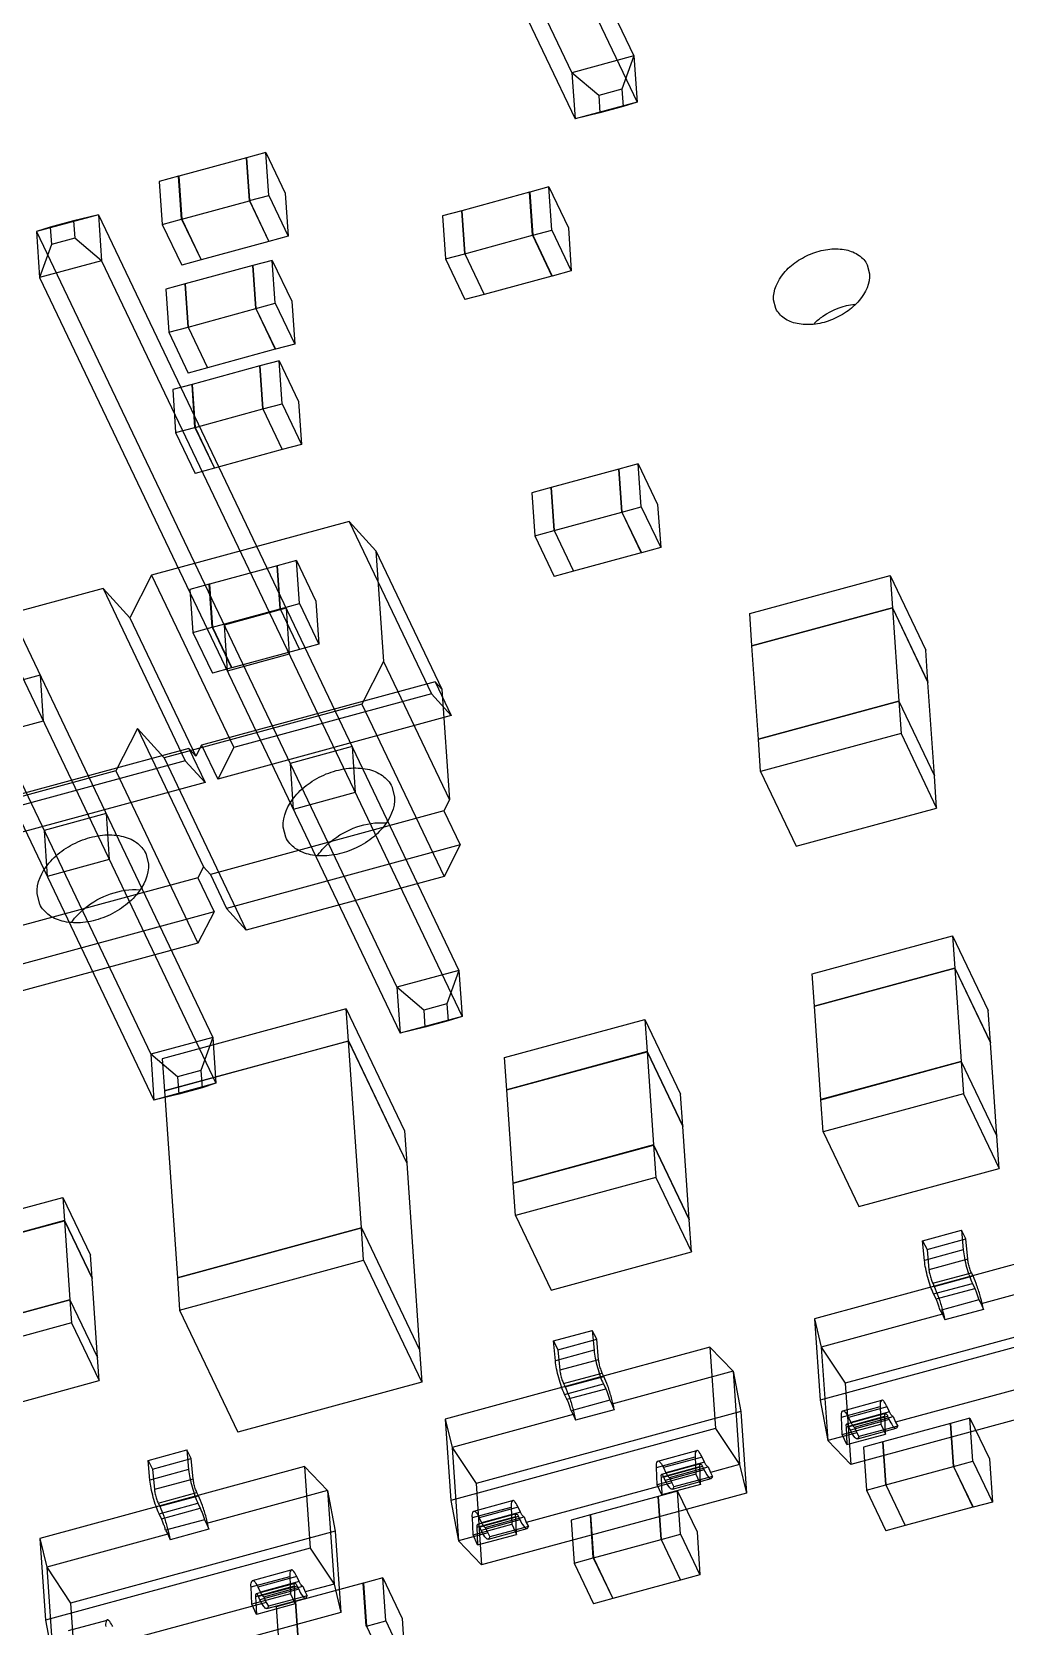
# Model space of a CAD drawing. Header units: millimetres. Extents: x 0 to 594, y 0 to 420.
# Drawn here: x 475.55 to 485.07, y 297.59 to 313.18 of the extents above; entities that cross this region are included whole.
import ezdxf

# ---------------------------------------------------------------- set-up
doc = ezdxf.new("R2010")
doc.units = ezdxf.units.MM
doc.header["$LTSCALE"] = 32.67
doc.layers.get('0').update_dxf_attribs({"linetype": 'CONTINUOUS'})

msp = doc.modelspace()

# ---------------------------------------------------------------- linework, layer by layer
at = {"color": 7, "linetype": 'CONTINUOUS'}
for p, q in [((477.914, 320.335), (481.439, 312.944)), ((477.308, 320.17), (480.833, 312.779)), ((477.945, 319.885), (481.47, 312.494)), ((477.339, 319.72), (480.864, 312.329)), ((481.439, 312.944), (480.833, 312.779)), ((481.439, 312.944), (481.322, 312.619)), ((481.439, 312.944), (481.47, 312.494)), ((480.833, 312.779), (480.864, 312.329)), ((481.095, 312.557), (480.833, 312.779)), ((481.47, 312.494), (480.864, 312.329)), ((481.322, 312.619), (481.095, 312.557)), ((481.095, 312.557), (481.107, 312.389)), ((481.322, 312.619), (481.334, 312.45)), ((481.47, 312.494), (481.334, 312.45)), ((481.107, 312.389), (480.864, 312.329)), ((481.334, 312.45), (481.107, 312.389)), ((477.65, 311.949), (476.988, 311.769)), ((477.679, 311.528), (477.65, 311.949)), ((477.65, 311.949), (477.651, 311.947)), ((477.839, 312.001), (477.651, 311.949)), ((477.651, 311.949), (477.68, 311.529)), ((477.839, 312.001), (478.029, 311.603)), ((477.868, 311.58), (477.839, 312.001)), ((476.987, 311.769), (476.798, 311.718)), ((476.798, 311.718), (476.827, 311.297)), ((477.016, 311.348), (476.987, 311.769)), ((476.987, 311.769), (476.988, 311.766)), ((476.988, 311.769), (477.017, 311.348)), ((477.68, 311.529), (477.868, 311.58)), ((477.868, 311.58), (478.058, 311.182)), ((478.029, 311.603), (478.058, 311.182)), ((480.419, 311.611), (479.757, 311.431)), ((480.448, 311.19), (480.419, 311.611)), ((480.419, 311.611), (480.42, 311.609)), ((480.608, 311.663), (480.42, 311.611)), ((480.42, 311.611), (480.449, 311.191)), ((480.637, 311.242), (480.608, 311.663)), ((480.608, 311.663), (480.798, 311.264)), ((476.203, 311.39), (475.597, 311.226)), ((476.203, 311.39), (475.96, 311.331)), ((476.203, 311.39), (476.234, 310.941)), ((476.203, 311.39), (479.727, 304)), ((477.017, 311.348), (477.679, 311.528)), ((477.679, 311.528), (477.869, 311.13)), ((477.68, 311.529), (477.87, 311.13)), ((479.756, 311.431), (479.567, 311.38)), ((479.785, 311.01), (479.756, 311.431)), ((479.756, 311.431), (479.757, 311.428)), ((479.757, 311.431), (479.786, 311.01)), ((475.732, 311.269), (475.597, 311.226)), ((475.96, 311.331), (475.732, 311.269)), ((475.732, 311.269), (475.744, 311.101)), ((475.96, 311.331), (475.972, 311.162)), ((476.827, 311.297), (477.016, 311.348)), ((476.827, 311.297), (477.017, 310.899)), ((477.016, 311.348), (477.206, 310.95)), ((477.017, 311.348), (477.206, 310.95)), ((479.567, 311.38), (479.596, 310.959)), ((480.449, 311.191), (480.637, 311.242)), ((480.637, 311.242), (480.827, 310.844)), ((480.798, 311.264), (480.827, 310.844)), ((475.597, 311.226), (479.121, 303.835)), ((475.597, 311.226), (475.628, 310.776)), ((475.744, 311.101), (475.628, 310.776)), ((475.972, 311.162), (475.744, 311.101)), ((476.234, 310.941), (475.972, 311.162)), ((477.869, 311.13), (477.206, 310.95)), ((477.868, 311.133), (477.869, 311.13)), ((478.058, 311.182), (477.87, 311.13)), ((479.786, 311.01), (480.448, 311.19)), ((480.448, 311.19), (480.638, 310.792)), ((480.449, 311.191), (480.639, 310.792)), ((476.234, 310.941), (475.628, 310.776)), ((476.234, 310.941), (479.758, 303.55)), ((477.206, 310.95), (477.017, 310.899)), ((477.205, 310.953), (477.206, 310.95)), ((477.903, 310.945), (477.714, 310.894)), ((477.903, 310.945), (478.093, 310.547)), ((477.932, 310.525), (477.903, 310.945)), ((479.596, 310.959), (479.785, 311.01)), ((479.596, 310.959), (479.786, 310.561)), ((479.785, 311.01), (479.975, 310.612)), ((479.786, 311.01), (479.976, 310.612)), ((475.628, 310.776), (479.152, 303.385)), ((477.713, 310.894), (477.051, 310.714)), ((477.742, 310.473), (477.713, 310.894)), ((477.713, 310.894), (477.715, 310.891)), ((477.714, 310.894), (477.743, 310.473)), ((480.638, 310.792), (479.976, 310.612)), ((480.638, 310.795), (480.638, 310.792)), ((480.827, 310.844), (480.639, 310.792)), ((483.72, 310.901), (483.743, 310.814)), ((473.797, 310.736), (477.321, 303.345)), ((477.05, 310.714), (476.862, 310.662)), ((476.862, 310.662), (476.891, 310.242)), ((477.079, 310.293), (477.05, 310.714)), ((477.05, 310.714), (477.051, 310.711)), ((477.051, 310.714), (477.08, 310.293)), ((479.975, 310.612), (479.786, 310.561)), ((479.974, 310.615), (479.975, 310.612)), ((473.19, 310.571), (476.715, 303.181)), ((477.08, 310.293), (477.742, 310.473)), ((477.742, 310.473), (477.932, 310.075)), ((477.743, 310.473), (477.932, 310.525)), ((477.743, 310.473), (477.933, 310.075)), ((477.932, 310.525), (478.122, 310.126)), ((478.093, 310.547), (478.122, 310.126)), ((482.828, 310.473), (482.805, 310.559)), ((476.891, 310.242), (477.079, 310.293)), ((477.079, 310.293), (477.269, 309.895)), ((477.08, 310.293), (477.27, 309.895)), ((473.828, 310.287), (477.352, 302.896)), ((476.891, 310.242), (477.081, 309.843)), ((473.221, 310.122), (476.746, 302.731)), ((477.932, 310.075), (477.27, 309.895)), ((477.932, 310.078), (477.932, 310.075)), ((478.122, 310.126), (477.933, 310.075)), ((477.269, 309.895), (477.081, 309.843)), ((477.781, 309.912), (477.119, 309.732)), ((477.269, 309.897), (477.269, 309.895)), ((477.81, 309.492), (477.781, 309.912)), ((477.781, 309.912), (477.782, 309.91)), ((477.971, 309.964), (477.782, 309.913)), ((477.782, 309.913), (477.811, 309.492)), ((477.971, 309.964), (478.16, 309.566)), ((478, 309.543), (477.971, 309.964)), ((477.118, 309.732), (476.929, 309.681)), ((476.929, 309.681), (476.958, 309.26)), ((477.147, 309.311), (477.118, 309.732)), ((477.118, 309.732), (477.119, 309.73)), ((477.119, 309.732), (477.148, 309.312)), ((477.811, 309.492), (478, 309.543)), ((478, 309.543), (478.189, 309.145)), ((478.16, 309.566), (478.189, 309.145)), ((477.148, 309.312), (477.81, 309.492)), ((477.81, 309.492), (478, 309.094)), ((477.811, 309.492), (478.001, 309.094)), ((476.958, 309.26), (477.147, 309.311)), ((476.958, 309.26), (477.148, 308.862)), ((477.147, 309.311), (477.337, 308.913)), ((477.148, 309.312), (477.338, 308.914)), ((478, 309.094), (477.338, 308.914)), ((478, 309.096), (478, 309.094)), ((478.189, 309.145), (478.001, 309.094)), ((477.337, 308.913), (477.148, 308.862)), ((477.337, 308.916), (477.337, 308.913)), ((481.292, 308.904), (480.63, 308.724)), ((481.321, 308.483), (481.292, 308.904)), ((481.292, 308.904), (481.293, 308.901)), ((481.482, 308.955), (481.293, 308.904)), ((481.293, 308.904), (481.322, 308.483)), ((481.482, 308.955), (481.671, 308.557)), ((481.511, 308.534), (481.482, 308.955)), ((480.629, 308.723), (480.44, 308.672)), ((480.44, 308.672), (480.47, 308.251)), ((480.629, 308.723), (480.63, 308.721)), ((480.658, 308.302), (480.629, 308.723)), ((480.63, 308.724), (480.659, 308.303)), ((480.659, 308.303), (481.321, 308.483)), ((481.321, 308.483), (481.511, 308.085)), ((481.322, 308.483), (481.511, 308.534)), ((481.322, 308.483), (481.512, 308.085)), ((481.511, 308.534), (481.701, 308.136)), ((481.671, 308.557), (481.701, 308.136)), ((478.655, 308.39), (476.722, 307.865)), ((478.916, 308.103), (478.655, 308.39)), ((478.655, 308.39), (479.459, 306.705)), ((480.47, 308.251), (480.658, 308.302)), ((480.658, 308.302), (480.848, 307.904)), ((480.659, 308.303), (480.849, 307.905)), ((480.47, 308.251), (480.659, 307.853)), ((481.701, 308.136), (481.512, 308.085)), ((477.95, 307.959), (477.288, 307.779)), ((477.979, 307.538), (477.95, 307.959)), ((477.95, 307.959), (477.951, 307.956)), ((478.139, 308.01), (477.951, 307.959)), ((477.951, 307.959), (477.98, 307.538)), ((478.139, 308.01), (478.329, 307.612)), ((478.168, 307.589), (478.139, 308.01)), ((478.916, 308.103), (479.562, 306.75)), ((478.916, 308.103), (478.991, 307.021)), ((481.511, 308.085), (480.849, 307.905)), ((481.511, 308.087), (481.511, 308.085)), ((476.722, 307.865), (476.51, 307.449)), ((476.722, 307.865), (477.526, 306.18)), ((480.848, 307.904), (480.659, 307.853)), ((480.848, 307.907), (480.848, 307.904)), ((482.571, 307.49), (483.944, 307.863)), ((483.944, 307.863), (484.292, 307.133)), ((483.944, 307.863), (483.966, 307.548)), ((476.249, 307.736), (474.316, 307.211)), ((476.51, 307.449), (476.249, 307.736)), ((476.249, 307.736), (477.052, 306.051)), ((477.287, 307.778), (477.098, 307.727)), ((477.098, 307.727), (477.127, 307.306)), ((477.287, 307.778), (477.288, 307.776)), ((477.316, 307.358), (477.287, 307.778)), ((477.288, 307.779), (477.317, 307.358)), ((477.317, 307.358), (477.979, 307.538)), ((478.038, 307.542), (477.432, 307.378)), ((477.979, 307.538), (478.169, 307.14)), ((477.98, 307.538), (478.168, 307.589)), ((477.98, 307.538), (478.17, 307.14)), ((478.038, 307.542), (478.069, 307.093)), ((478.168, 307.589), (478.358, 307.191)), ((478.329, 307.612), (478.358, 307.191)), ((482.593, 307.174), (482.571, 307.49)), ((483.966, 307.548), (482.593, 307.174)), ((482.593, 307.174), (483.966, 307.547)), ((483.966, 307.548), (484.314, 306.818)), ((483.966, 307.547), (484.314, 306.817)), ((483.966, 307.547), (484.029, 306.634)), ((476.51, 307.449), (477.155, 306.096)), ((477.127, 307.306), (477.316, 307.358)), ((477.316, 307.358), (477.505, 306.96)), ((477.317, 307.358), (477.506, 306.96)), ((477.432, 307.378), (477.463, 306.928)), ((477.127, 307.306), (477.317, 306.908)), ((478.358, 307.191), (478.17, 307.14)), ((482.593, 307.174), (482.593, 307.174)), ((478.069, 307.093), (477.463, 306.928)), ((478.169, 307.14), (477.506, 306.96)), ((478.168, 307.142), (478.169, 307.14)), ((478.991, 307.021), (478.778, 306.606)), ((478.991, 307.021), (479.636, 305.668)), ((482.656, 306.261), (482.593, 307.174)), ((484.314, 306.818), (484.292, 307.133)), ((475.632, 306.888), (475.025, 306.723)), ((475.632, 306.888), (475.663, 306.439)), ((477.505, 306.96), (477.317, 306.908)), ((477.505, 306.962), (477.505, 306.96)), ((479.494, 306.824), (477.21, 306.204)), ((479.562, 306.75), (479.494, 306.824)), ((479.494, 306.824), (479.652, 306.493)), ((479.562, 306.75), (479.636, 305.668)), ((484.314, 306.818), (484.314, 306.818)), ((484.377, 305.905), (484.314, 306.817)), ((478.778, 306.606), (476.846, 306.08)), ((479.459, 306.705), (477.526, 306.18)), ((478.778, 306.606), (479.582, 304.92)), ((479.652, 306.493), (479.459, 306.705)), ((482.656, 306.261), (484.029, 306.634)), ((484.029, 306.634), (482.656, 306.261)), ((484.029, 306.634), (484.377, 305.904)), ((484.029, 306.634), (484.377, 305.905)), ((484.029, 306.634), (484.051, 306.318)), ((475.663, 306.439), (475.056, 306.274)), ((479.652, 306.493), (477.369, 305.872)), ((476.584, 306.367), (476.372, 305.952)), ((476.846, 306.08), (476.584, 306.367)), ((476.584, 306.367), (477.23, 305.014)), ((482.656, 306.261), (482.656, 306.261)), ((482.678, 305.945), (482.656, 306.261)), ((484.051, 306.318), (482.678, 305.945)), ((484.051, 306.318), (484.399, 305.588)), ((477.087, 306.17), (474.804, 305.55)), ((477.155, 306.096), (477.087, 306.17)), ((477.087, 306.17), (477.245, 305.838)), ((477.21, 306.204), (477.155, 306.096)), ((477.21, 306.204), (477.369, 305.872)), ((477.526, 306.18), (477.369, 305.872)), ((478.683, 306.189), (478.077, 306.024)), ((478.683, 306.189), (478.714, 305.739)), ((476.372, 305.952), (474.439, 305.426)), ((477.052, 306.051), (475.12, 305.525)), ((476.372, 305.952), (477.175, 304.266)), ((476.846, 306.08), (477.649, 304.395)), ((477.245, 305.838), (477.052, 306.051)), ((478.077, 306.024), (478.108, 305.575)), ((482.678, 305.945), (483.026, 305.215)), ((477.245, 305.838), (474.962, 305.218)), ((479.073, 305.798), (479.099, 305.698)), ((484.377, 305.904), (484.377, 305.905)), ((484.399, 305.588), (484.377, 305.904)), ((478.714, 305.739), (478.108, 305.575)), ((479.636, 305.668), (479.581, 305.56)), ((476.277, 305.535), (475.671, 305.37)), ((476.277, 305.535), (476.308, 305.085)), ((479.581, 305.56), (477.298, 304.939)), ((479.581, 305.56), (479.739, 305.228)), ((483.026, 305.215), (484.399, 305.588)), ((475.671, 305.37), (475.702, 304.92)), ((478.035, 305.302), (478.009, 305.402)), ((479.739, 305.228), (477.456, 304.607)), ((479.739, 305.228), (479.582, 304.92)), ((476.308, 305.085), (475.702, 304.92)), ((476.666, 305.144), (476.692, 305.044)), ((477.23, 305.014), (477.175, 304.906)), ((477.298, 304.939), (477.23, 305.014)), ((477.175, 304.906), (474.891, 304.285)), ((477.175, 304.906), (477.333, 304.574)), ((477.298, 304.939), (477.456, 304.607)), ((479.582, 304.92), (477.649, 304.395)), ((475.629, 304.648), (475.603, 304.748)), ((477.333, 304.574), (475.05, 303.953)), ((477.333, 304.574), (477.175, 304.266)), ((477.649, 304.395), (477.456, 304.607)), ((477.175, 304.266), (475.243, 303.741)), ((483.182, 303.966), (484.555, 304.339)), ((484.555, 304.339), (484.903, 303.609)), ((484.555, 304.339), (484.577, 304.023)), ((479.727, 304), (479.121, 303.835)), ((479.727, 304), (479.611, 303.675)), ((479.727, 304), (479.758, 303.55)), ((483.204, 303.65), (483.182, 303.966)), ((483.204, 303.65), (484.577, 304.023)), ((484.577, 304.023), (483.204, 303.65)), ((484.577, 304.023), (484.925, 303.293)), ((484.577, 304.023), (484.925, 303.294)), ((484.577, 304.023), (484.64, 303.11)), ((479.384, 303.613), (479.121, 303.835)), ((479.121, 303.835), (479.152, 303.385)), ((478.626, 303.626), (476.827, 303.137)), ((478.626, 303.626), (479.195, 302.432)), ((478.648, 303.311), (478.626, 303.626)), ((479.611, 303.675), (479.384, 303.613)), ((479.384, 303.613), (479.395, 303.444)), ((479.611, 303.675), (479.623, 303.506)), ((483.204, 303.65), (483.204, 303.65)), ((483.267, 302.737), (483.204, 303.65)), ((484.925, 303.294), (484.903, 303.609)), ((479.758, 303.55), (479.152, 303.385)), ((479.395, 303.444), (479.152, 303.385)), ((479.623, 303.506), (479.395, 303.444)), ((479.758, 303.55), (479.623, 303.506)), ((480.174, 303.148), (481.547, 303.521)), ((481.547, 303.521), (481.895, 302.791)), ((481.547, 303.521), (481.569, 303.206)), ((477.321, 303.345), (476.715, 303.181)), ((476.849, 302.822), (478.648, 303.311)), ((478.648, 303.31), (476.849, 302.821)), ((477.321, 303.345), (477.204, 303.021)), ((477.321, 303.345), (477.352, 302.896)), ((478.648, 303.311), (479.217, 302.116)), ((478.648, 303.31), (479.217, 302.116)), ((478.774, 301.484), (478.648, 303.31)), ((484.925, 303.294), (484.925, 303.294)), ((484.988, 302.38), (484.925, 303.293)), ((476.977, 302.959), (476.715, 303.181)), ((476.715, 303.181), (476.746, 302.731)), ((476.827, 303.137), (476.849, 302.822)), ((480.196, 302.833), (480.174, 303.148)), ((481.569, 303.206), (480.196, 302.833)), ((480.196, 302.832), (481.569, 303.205)), ((481.569, 303.206), (481.917, 302.476)), ((481.569, 303.205), (481.917, 302.475)), ((481.569, 303.205), (481.632, 302.293)), ((477.204, 303.021), (476.977, 302.959)), ((477.204, 303.021), (477.216, 302.852)), ((484.64, 303.11), (483.267, 302.737)), ((483.267, 302.736), (484.64, 303.109)), ((484.64, 303.11), (484.988, 302.38)), ((484.64, 303.109), (484.988, 302.38)), ((484.64, 303.109), (484.662, 302.794)), ((477.352, 302.896), (476.746, 302.731)), ((476.849, 302.822), (476.849, 302.821)), ((476.849, 302.821), (476.975, 300.995)), ((476.977, 302.959), (476.989, 302.79)), ((477.216, 302.852), (476.989, 302.79)), ((477.352, 302.896), (477.216, 302.852)), ((480.196, 302.833), (480.196, 302.832)), ((480.259, 301.919), (480.196, 302.832)), ((476.989, 302.79), (476.746, 302.731)), ((481.917, 302.476), (481.895, 302.791)), ((483.267, 302.737), (483.267, 302.736)), ((483.289, 302.421), (483.267, 302.736)), ((484.662, 302.794), (483.289, 302.421)), ((484.662, 302.794), (485.01, 302.064)), ((479.195, 302.432), (479.217, 302.116)), ((481.917, 302.476), (481.917, 302.476)), ((481.98, 301.563), (481.917, 302.475)), ((483.289, 302.421), (483.637, 301.691)), ((485.01, 302.064), (484.988, 302.38)), ((484.988, 302.38), (484.988, 302.38)), ((481.632, 302.293), (480.259, 301.919)), ((480.259, 301.919), (481.632, 302.292)), ((481.632, 302.293), (481.98, 301.563)), ((481.632, 302.292), (481.98, 301.562)), ((481.632, 302.292), (481.654, 301.976)), ((479.217, 302.116), (479.343, 300.29)), ((483.637, 301.691), (485.01, 302.064)), ((480.259, 301.919), (480.26, 301.919)), ((480.281, 301.603), (480.259, 301.919)), ((481.654, 301.976), (480.281, 301.603)), ((481.654, 301.976), (482.002, 301.247)), ((474.956, 301.536), (475.855, 301.78)), ((475.855, 301.78), (476.124, 301.216)), ((475.855, 301.78), (475.871, 301.553)), ((480.281, 301.603), (480.629, 300.874)), ((481.98, 301.563), (481.98, 301.563)), ((482.002, 301.247), (481.98, 301.562)), ((475.871, 301.553), (474.972, 301.308)), ((474.972, 301.308), (475.871, 301.552)), ((475.871, 301.553), (476.14, 300.989)), ((475.871, 301.552), (476.14, 300.988)), ((475.871, 301.552), (475.924, 300.78)), ((476.975, 300.995), (478.774, 301.484)), ((478.774, 301.483), (476.975, 300.994)), ((478.774, 301.484), (479.343, 300.29)), ((478.774, 301.483), (479.343, 300.289)), ((478.796, 301.168), (478.774, 301.483)), ((485.793, 301.296), (483.204, 300.593)), ((476.14, 300.989), (476.124, 301.216)), ((476.996, 300.679), (478.796, 301.168)), ((478.796, 301.168), (479.365, 299.974)), ((480.629, 300.874), (482.002, 301.247)), ((476.14, 300.989), (476.14, 300.989)), ((476.193, 300.216), (476.14, 300.988)), ((476.975, 300.995), (476.975, 300.995)), ((476.975, 300.994), (476.996, 300.679)), ((486.018, 301.062), (484.834, 300.74)), ((475.924, 300.78), (475.025, 300.536)), ((475.025, 300.535), (475.924, 300.779)), ((475.924, 300.78), (476.193, 300.216)), ((475.924, 300.779), (476.193, 300.215)), ((475.924, 300.779), (475.94, 300.552)), ((476.996, 300.679), (477.566, 299.485)), ((484.455, 300.637), (483.271, 300.315)), ((486.093, 300.666), (483.505, 299.962)), ((484.812, 300.777), (484.434, 300.674)), ((484.434, 300.674), (484.455, 300.637)), ((484.455, 300.637), (484.478, 300.582)), ((484.857, 300.685), (484.478, 300.582)), ((484.812, 300.777), (484.834, 300.74)), ((484.834, 300.74), (484.857, 300.685)), ((475.94, 300.552), (475.041, 300.307)), ((475.94, 300.552), (476.209, 299.988)), ((483.204, 300.593), (483.271, 300.315)), ((483.204, 300.593), (483.259, 299.797)), ((485.848, 300.501), (483.259, 299.797)), ((482.183, 300.315), (479.594, 299.612)), ((482.409, 300.08), (482.183, 300.315)), ((482.183, 300.315), (482.238, 299.52)), ((483.271, 300.315), (483.505, 299.962)), ((483.271, 300.315), (483.334, 299.402)), ((476.193, 300.216), (476.193, 300.216)), ((476.209, 299.988), (476.193, 300.215)), ((479.343, 300.289), (479.365, 299.974)), ((482.409, 300.08), (481.224, 299.759)), ((482.409, 300.08), (482.484, 299.685)), ((482.409, 300.08), (482.472, 299.167)), ((475.31, 299.743), (476.209, 299.988)), ((479.365, 299.974), (477.566, 299.485)), ((483.505, 299.962), (483.559, 299.167)), ((486.148, 299.87), (483.559, 299.167)), ((485.418, 299.968), (483.997, 299.582)), ((481.203, 299.796), (480.824, 299.693)), ((480.824, 299.693), (480.846, 299.656)), ((481.247, 299.703), (480.868, 299.6)), ((481.203, 299.796), (481.224, 299.759)), ((481.224, 299.759), (481.247, 299.703)), ((483.259, 299.797), (483.334, 299.402)), ((479.594, 299.612), (479.661, 299.334)), ((479.594, 299.612), (479.649, 298.816)), ((480.846, 299.656), (479.661, 299.334)), ((482.484, 299.685), (479.895, 298.981)), ((480.846, 299.656), (480.868, 299.6)), ((482.484, 299.685), (482.539, 298.889)), ((483.595, 299.534), (483.974, 299.637)), ((483.595, 299.534), (483.618, 299.479)), ((484.019, 299.544), (483.64, 299.441)), ((484.535, 299.569), (483.873, 299.389)), ((483.974, 299.637), (483.997, 299.582)), ((483.997, 299.582), (484.019, 299.544)), ((484.535, 299.569), (484.536, 299.566)), ((484.564, 299.148), (484.535, 299.569)), ((484.725, 299.62), (484.536, 299.569)), ((484.536, 299.569), (484.565, 299.148)), ((484.725, 299.62), (484.915, 299.222)), ((484.754, 299.199), (484.725, 299.62)), ((482.238, 299.52), (479.649, 298.816)), ((482.238, 299.52), (482.472, 299.167)), ((483.618, 299.479), (483.334, 299.402)), ((483.559, 299.167), (483.334, 299.402)), ((483.618, 299.479), (483.64, 299.441)), ((483.872, 299.388), (483.684, 299.337)), ((483.872, 299.388), (483.873, 299.386)), ((483.901, 298.968), (483.872, 299.388)), ((483.873, 299.389), (483.902, 298.968)), ((479.661, 299.334), (479.895, 298.981)), ((479.661, 299.334), (479.724, 298.42)), ((483.684, 299.337), (483.713, 298.916)), ((484.915, 299.222), (484.944, 298.801)), ((478.219, 299.147), (475.63, 298.443)), ((478.444, 298.912), (478.219, 299.147)), ((478.219, 299.147), (478.274, 298.351)), ((481.786, 299.042), (482.165, 299.145)), ((482.165, 299.145), (482.188, 299.09)), ((482.472, 299.167), (482.188, 299.09)), ((482.188, 299.09), (482.209, 299.052)), ((482.472, 299.167), (482.539, 298.889)), ((483.902, 298.968), (484.564, 299.148)), ((484.564, 299.148), (484.754, 298.75)), ((484.565, 299.148), (484.754, 299.199)), ((484.565, 299.148), (484.755, 298.75)), ((484.754, 299.199), (484.944, 298.801)), ((478.444, 298.912), (477.26, 298.59)), ((478.444, 298.912), (478.507, 297.999)), ((478.444, 298.912), (478.519, 298.516)), ((479.895, 298.981), (479.95, 298.186)), ((481.809, 298.987), (480.387, 298.601)), ((481.786, 299.042), (481.809, 298.987)), ((481.809, 298.987), (481.83, 298.949)), ((482.209, 299.052), (481.83, 298.949)), ((483.713, 298.916), (483.901, 298.968)), ((483.713, 298.916), (483.902, 298.518)), ((483.901, 298.968), (484.091, 298.57)), ((483.902, 298.968), (484.092, 298.57)), ((479.649, 298.816), (479.724, 298.42)), ((482.539, 298.889), (479.95, 298.186)), ((481.676, 298.856), (481.014, 298.676)), ((481.676, 298.856), (481.677, 298.854)), ((481.705, 298.435), (481.676, 298.856)), ((481.866, 298.908), (481.677, 298.856)), ((481.677, 298.856), (481.706, 298.435)), ((481.866, 298.908), (482.056, 298.509)), ((481.895, 298.487), (481.866, 298.908)), ((484.944, 298.801), (484.755, 298.75)), ((477.239, 298.628), (476.86, 298.525)), ((477.239, 298.628), (477.26, 298.59)), ((479.986, 298.553), (480.365, 298.656)), ((480.365, 298.656), (480.387, 298.601)), ((480.387, 298.601), (480.409, 298.563)), ((481.013, 298.676), (480.825, 298.625)), ((480.825, 298.625), (480.854, 298.204)), ((481.013, 298.676), (481.014, 298.673)), ((481.042, 298.255), (481.013, 298.676)), ((481.014, 298.676), (481.043, 298.255)), ((484.754, 298.75), (484.092, 298.57)), ((484.754, 298.752), (484.754, 298.75)), ((475.63, 298.443), (475.697, 298.165)), ((475.63, 298.443), (475.685, 297.647)), ((476.881, 298.487), (475.697, 298.165)), ((478.519, 298.516), (475.931, 297.813)), ((476.86, 298.525), (476.881, 298.487)), ((476.881, 298.487), (476.904, 298.432)), ((477.283, 298.535), (476.904, 298.432)), ((477.26, 298.59), (477.283, 298.535)), ((478.519, 298.516), (478.574, 297.721)), ((480.009, 298.498), (479.724, 298.42)), ((479.986, 298.553), (480.009, 298.498)), ((480.009, 298.498), (480.03, 298.46)), ((480.409, 298.563), (480.03, 298.46)), ((481.706, 298.435), (481.895, 298.487)), ((481.895, 298.487), (482.085, 298.089)), ((482.056, 298.509), (482.085, 298.089)), ((484.091, 298.57), (483.902, 298.518)), ((484.091, 298.572), (484.091, 298.57)), ((478.274, 298.351), (475.685, 297.647)), ((478.274, 298.351), (478.507, 297.999)), ((479.95, 298.186), (479.724, 298.42)), ((481.043, 298.255), (481.705, 298.435)), ((481.705, 298.435), (481.895, 298.037)), ((481.706, 298.435), (481.896, 298.037)), ((475.697, 298.165), (475.931, 297.813)), ((475.697, 298.165), (475.76, 297.252)), ((480.854, 298.204), (481.042, 298.255)), ((480.854, 298.204), (481.044, 297.806)), ((481.042, 298.255), (481.232, 297.857)), ((481.043, 298.255), (481.233, 297.857)), ((477.821, 297.874), (478.2, 297.977)), ((478.793, 298.008), (478.131, 297.828)), ((478.2, 297.977), (478.223, 297.921)), ((478.507, 297.999), (478.223, 297.921)), ((478.507, 297.999), (478.574, 297.721)), ((478.793, 298.008), (478.794, 298.005)), ((478.822, 297.587), (478.793, 298.008)), ((478.983, 298.059), (478.794, 298.008)), ((478.794, 298.008), (478.823, 297.587)), ((478.983, 298.059), (479.172, 297.661)), ((479.012, 297.639), (478.983, 298.059)), ((481.895, 298.037), (481.233, 297.857)), ((481.895, 298.04), (481.895, 298.037)), ((482.085, 298.089), (481.896, 298.037)), ((477.844, 297.818), (476.423, 297.432)), ((477.821, 297.874), (477.844, 297.818)), ((477.844, 297.818), (477.866, 297.781)), ((478.245, 297.884), (477.866, 297.781)), ((478.13, 297.828), (477.941, 297.776)), ((478.13, 297.828), (478.131, 297.825)), ((478.159, 297.407), (478.13, 297.828)), ((478.131, 297.828), (478.16, 297.407)), ((478.223, 297.921), (478.245, 297.884)), ((481.232, 297.857), (481.044, 297.806)), ((481.232, 297.86), (481.232, 297.857)), ((475.931, 297.813), (475.986, 297.017)), ((478.574, 297.721), (475.986, 297.017)), ((477.941, 297.776), (477.97, 297.356)), ((475.685, 297.647), (475.76, 297.252)), ((478.823, 297.587), (479.012, 297.639)), ((478.823, 297.587), (479.013, 297.189)), ((479.012, 297.639), (479.201, 297.241)), ((479.172, 297.661), (479.201, 297.241))]:
    msp.add_line(p, q, dxfattribs=at)
at = {"color": 6, "linetype": 'CONTINUOUS'}
for p, q in [((484.262, 301.357), (484.641, 301.46)), ((484.685, 301.375), (484.641, 301.46)), ((484.641, 301.46), (484.659, 301.267)), ((484.262, 301.357), (484.306, 301.272)), ((484.28, 301.164), (484.262, 301.357)), ((484.659, 301.267), (484.28, 301.164)), ((484.306, 301.272), (484.685, 301.375)), ((484.306, 301.272), (484.324, 301.072)), ((484.703, 301.175), (484.685, 301.375)), ((484.703, 301.175), (484.324, 301.072)), ((484.361, 300.94), (484.74, 301.043)), ((484.361, 300.94), (484.376, 300.909)), ((484.37, 300.836), (484.749, 300.939)), ((484.376, 300.909), (484.755, 301.012)), ((484.755, 301.012), (484.74, 301.043)), ((484.749, 300.939), (484.772, 300.89)), ((484.393, 300.787), (484.37, 300.836)), ((484.393, 300.787), (484.772, 300.89)), ((480.652, 300.376), (481.031, 300.479)), ((481.075, 300.393), (481.031, 300.479)), ((481.031, 300.479), (481.05, 300.286)), ((480.652, 300.376), (480.696, 300.29)), ((480.671, 300.183), (480.652, 300.376)), ((480.696, 300.29), (481.075, 300.393)), ((481.094, 300.193), (481.075, 300.393)), ((481.05, 300.286), (480.671, 300.183)), ((480.696, 300.29), (480.715, 300.09)), ((481.094, 300.193), (480.715, 300.09)), ((480.751, 299.959), (481.13, 300.062)), ((480.766, 299.927), (481.145, 300.03)), ((481.145, 300.03), (481.13, 300.062)), ((480.751, 299.959), (480.766, 299.927)), ((480.761, 299.854), (481.14, 299.957)), ((480.784, 299.806), (480.761, 299.854)), ((480.784, 299.806), (481.163, 299.909)), ((481.14, 299.957), (481.163, 299.909)), ((483.469, 299.631), (483.848, 299.734)), ((483.483, 299.694), (483.862, 299.797)), ((483.916, 299.731), (483.537, 299.628)), ((483.848, 299.734), (483.855, 299.564)), ((483.939, 299.683), (483.916, 299.731)), ((483.476, 299.461), (483.469, 299.631)), ((483.476, 299.461), (483.855, 299.564)), ((483.514, 299.537), (483.892, 299.64)), ((483.514, 299.537), (483.521, 299.362)), ((483.898, 299.666), (483.519, 299.563)), ((483.537, 299.628), (483.56, 299.58)), ((483.92, 299.639), (483.541, 299.536)), ((483.556, 299.505), (483.541, 299.536)), ((483.935, 299.608), (483.556, 299.505)), ((483.939, 299.683), (483.56, 299.58)), ((483.855, 299.564), (483.9, 299.465)), ((483.9, 299.465), (483.892, 299.64)), ((483.92, 299.639), (483.935, 299.608)), ((483.521, 299.362), (483.476, 299.461)), ((483.521, 299.362), (483.9, 299.465)), ((483.625, 299.419), (484.004, 299.522)), ((476.688, 299.208), (477.067, 299.311)), ((476.732, 299.122), (477.111, 299.225)), ((477.111, 299.225), (477.067, 299.311)), ((477.067, 299.311), (477.085, 299.118)), ((477.13, 299.025), (477.111, 299.225)), ((481.66, 299.139), (482.039, 299.242)), ((481.674, 299.202), (482.053, 299.305)), ((482.106, 299.24), (481.727, 299.137)), ((482.039, 299.242), (482.045, 299.073)), ((482.129, 299.191), (482.106, 299.24)), ((476.688, 299.208), (476.732, 299.122)), ((476.706, 299.015), (476.688, 299.208)), ((477.085, 299.118), (476.706, 299.015)), ((476.732, 299.122), (476.751, 298.922)), ((481.666, 298.97), (481.66, 299.139)), ((482.045, 299.073), (481.666, 298.97)), ((481.704, 299.045), (482.083, 299.148)), ((482.089, 299.174), (481.71, 299.071)), ((481.727, 299.137), (481.75, 299.088)), ((482.11, 299.147), (481.731, 299.044)), ((482.125, 299.116), (481.746, 299.013)), ((482.129, 299.191), (481.75, 299.088)), ((482.045, 299.073), (482.09, 298.973)), ((482.09, 298.973), (482.083, 299.148)), ((482.11, 299.147), (482.125, 299.116)), ((477.13, 299.025), (476.751, 298.922)), ((481.711, 298.87), (481.666, 298.97)), ((481.704, 299.045), (481.711, 298.87)), ((482.09, 298.973), (481.711, 298.87)), ((481.746, 299.013), (481.731, 299.044)), ((481.816, 298.928), (482.195, 299.031)), ((476.787, 298.79), (477.166, 298.893)), ((476.787, 298.79), (476.802, 298.759)), ((476.796, 298.686), (477.175, 298.789)), ((476.802, 298.759), (477.181, 298.862)), ((477.181, 298.862), (477.166, 298.893)), ((477.175, 298.789), (477.198, 298.741)), ((479.874, 298.713), (480.253, 298.816)), ((476.819, 298.638), (476.796, 298.686)), ((476.819, 298.638), (477.198, 298.741)), ((479.86, 298.649), (480.238, 298.752)), ((479.866, 298.48), (479.86, 298.649)), ((479.904, 298.556), (480.283, 298.659)), ((480.289, 298.684), (479.91, 298.581)), ((480.306, 298.75), (479.927, 298.647)), ((479.927, 298.647), (479.95, 298.599)), ((480.31, 298.658), (479.931, 298.555)), ((480.325, 298.627), (479.946, 298.524)), ((480.329, 298.702), (479.95, 298.599)), ((480.238, 298.752), (480.245, 298.583)), ((480.29, 298.484), (480.283, 298.659)), ((480.329, 298.702), (480.306, 298.75)), ((480.31, 298.658), (480.325, 298.627)), ((479.866, 298.48), (480.245, 298.583)), ((479.911, 298.381), (479.866, 298.48)), ((479.904, 298.556), (479.911, 298.381)), ((479.911, 298.381), (480.29, 298.484)), ((479.946, 298.524), (479.931, 298.555)), ((480.016, 298.438), (480.394, 298.541)), ((480.245, 298.583), (480.29, 298.484)), ((477.709, 298.034), (478.088, 298.137)), ((477.695, 297.97), (478.074, 298.073)), ((477.74, 297.877), (478.119, 297.98)), ((478.124, 298.005), (477.745, 297.902)), ((478.142, 298.071), (477.763, 297.968)), ((478.146, 297.979), (477.767, 297.876)), ((478.165, 298.023), (477.786, 297.92)), ((478.074, 298.073), (478.081, 297.904)), ((478.126, 297.805), (478.119, 297.98)), ((478.165, 298.023), (478.142, 298.071)), ((478.146, 297.979), (478.161, 297.947)), ((477.702, 297.801), (477.695, 297.97)), ((478.081, 297.904), (477.702, 297.801)), ((477.74, 297.877), (477.747, 297.702)), ((477.763, 297.968), (477.786, 297.92)), ((477.782, 297.844), (477.767, 297.876)), ((478.161, 297.947), (477.782, 297.844)), ((477.851, 297.759), (478.23, 297.862)), ((478.081, 297.904), (478.126, 297.805)), ((477.747, 297.702), (477.702, 297.801)), ((478.126, 297.805), (477.747, 297.702)), ((475.909, 297.544), (476.288, 297.647))]:
    msp.add_line(p, q, dxfattribs=at)
at = {"color": 7, "linetype": 'CONTINUOUS'}
for points, knots in [([(482.805, 310.559), (482.798, 310.652), (482.872, 310.804), (483.029, 310.94), (483.184, 311.021), (483.35, 311.062), (483.508, 311.057), (483.642, 311.006), (483.703, 310.938), (483.721, 310.901)], [0, 0, 0, 0, 0.229767, 0.368975, 0.514501, 0.656449, 0.78609, 0.899248, 1, 1, 1, 1]), ([(483.743, 310.814), (483.75, 310.722), (483.676, 310.57), (483.519, 310.434), (483.364, 310.353), (483.198, 310.312), (483.04, 310.317), (482.906, 310.368), (482.845, 310.436), (482.827, 310.473)], [0, 0, 0, 0, 0.229767, 0.368975, 0.514501, 0.656449, 0.78609, 0.899248, 1, 1, 1, 1]), ([(483.202, 310.329), (483.228, 310.355), (483.344, 310.448), (483.489, 310.505), (483.599, 310.518)], [0, 0, 0, 0, 0.248112, 1, 1, 1, 1]), ([(478.009, 305.402), (478.002, 305.51), (478.087, 305.686), (478.27, 305.844), (478.45, 305.938), (478.643, 305.985), (478.827, 305.98), (478.982, 305.92), (479.052, 305.841), (479.073, 305.798)], [0, 0, 0, 0, 0.229799, 0.369055, 0.514611, 0.656563, 0.786181, 0.899307, 1, 1, 1, 1]), ([(479.099, 305.698), (479.106, 305.59), (479.021, 305.414), (478.838, 305.256), (478.658, 305.162), (478.465, 305.115), (478.281, 305.121), (478.126, 305.18), (478.056, 305.259), (478.035, 305.302)], [0, 0, 0, 0, 0.229799, 0.369055, 0.514611, 0.656563, 0.786181, 0.899307, 1, 1, 1, 1]), ([(475.603, 304.748), (475.595, 304.856), (475.681, 305.032), (475.863, 305.19), (476.044, 305.284), (476.237, 305.331), (476.42, 305.326), (476.575, 305.266), (476.646, 305.187), (476.666, 305.144)], [0, 0, 0, 0, 0.229799, 0.369055, 0.514611, 0.656563, 0.786181, 0.899307, 1, 1, 1, 1]), ([(478.348, 305.127), (478.384, 305.178), (478.558, 305.359), (478.823, 305.457), (479.012, 305.444)], [0, 0, 0, 0, 0.245678, 1, 1, 1, 1]), ([(476.692, 305.044), (476.7, 304.936), (476.614, 304.76), (476.432, 304.602), (476.251, 304.508), (476.058, 304.461), (475.875, 304.466), (475.72, 304.526), (475.649, 304.605), (475.629, 304.648)], [0, 0, 0, 0, 0.229799, 0.369055, 0.514611, 0.656563, 0.786181, 0.899307, 1, 1, 1, 1]), ([(475.942, 304.473), (475.977, 304.524), (476.152, 304.705), (476.417, 304.803), (476.606, 304.79)], [0, 0, 0, 0, 0.245678, 1, 1, 1, 1])]:
    msp.add_open_spline(points, degree=3, knots=knots, dxfattribs=at)
at = {"color": 6, "linetype": 'CONTINUOUS'}
for points, knots in [([(484.659, 301.267), (484.662, 301.241), (484.671, 301.184), (484.691, 301.099), (484.717, 301.015), (484.738, 300.962), (484.749, 300.939)], [0, 0, 0, 0, 0.235685, 0.502233, 0.767636, 1, 1, 1, 1]), ([(484.37, 300.836), (484.359, 300.859), (484.338, 300.912), (484.312, 300.996), (484.292, 301.081), (484.283, 301.138), (484.28, 301.164)], [0, 0, 0, 0, 0.232364, 0.497767, 0.764315, 1, 1, 1, 1]), ([(484.74, 301.043), (484.733, 301.056), (484.722, 301.085), (484.71, 301.129), (484.705, 301.16), (484.703, 301.175)], [0, 0, 0, 0, 0.318312, 0.677607, 1, 1, 1, 1]), ([(484.324, 301.072), (484.326, 301.057), (484.331, 301.026), (484.344, 300.982), (484.354, 300.953), (484.361, 300.94)], [0, 0, 0, 0, 0.322269, 0.681564, 1, 1, 1, 1]), ([(484.857, 300.685), (484.849, 300.724), (484.831, 300.802), (484.797, 300.911), (484.769, 300.98), (484.755, 301.012)], [0, 0, 0, 0, 0.350625, 0.698327, 1, 1, 1, 1]), ([(484.376, 300.909), (484.39, 300.877), (484.418, 300.808), (484.452, 300.699), (484.47, 300.621), (484.478, 300.582)], [0, 0, 0, 0, 0.301605, 0.649303, 1, 1, 1, 1]), ([(484.434, 300.674), (484.43, 300.688), (484.422, 300.715), (484.408, 300.753), (484.398, 300.776), (484.393, 300.787)], [0, 0, 0, 0, 0.362757, 0.702887, 1, 1, 1, 1]), ([(484.772, 300.89), (484.777, 300.879), (484.787, 300.856), (484.801, 300.818), (484.809, 300.791), (484.812, 300.777)], [0, 0, 0, 0, 0.297113, 0.637243, 1, 1, 1, 1]), ([(480.761, 299.854), (480.749, 299.878), (480.728, 299.931), (480.703, 300.015), (480.682, 300.1), (480.673, 300.156), (480.671, 300.183)], [0, 0, 0, 0, 0.232364, 0.497767, 0.764315, 1, 1, 1, 1]), ([(481.05, 300.286), (481.052, 300.259), (481.061, 300.203), (481.081, 300.118), (481.107, 300.034), (481.128, 299.981), (481.14, 299.957)], [0, 0, 0, 0, 0.235685, 0.502233, 0.767636, 1, 1, 1, 1]), ([(481.13, 300.062), (481.124, 300.075), (481.113, 300.104), (481.101, 300.148), (481.095, 300.179), (481.094, 300.193)], [0, 0, 0, 0, 0.318312, 0.677607, 1, 1, 1, 1]), ([(480.715, 300.09), (480.716, 300.076), (480.722, 300.045), (480.734, 300.001), (480.745, 299.972), (480.751, 299.959)], [0, 0, 0, 0, 0.322269, 0.681564, 1, 1, 1, 1]), ([(481.247, 299.703), (481.24, 299.743), (481.221, 299.821), (481.187, 299.93), (481.16, 299.999), (481.145, 300.03)], [0, 0, 0, 0, 0.350625, 0.698327, 1, 1, 1, 1]), ([(480.766, 299.927), (480.781, 299.896), (480.808, 299.827), (480.842, 299.718), (480.861, 299.64), (480.868, 299.6)], [0, 0, 0, 0, 0.301605, 0.649303, 1, 1, 1, 1]), ([(481.163, 299.909), (481.168, 299.898), (481.178, 299.875), (481.191, 299.837), (481.199, 299.81), (481.203, 299.796)], [0, 0, 0, 0, 0.297113, 0.637243, 1, 1, 1, 1]), ([(480.824, 299.693), (480.82, 299.707), (480.812, 299.734), (480.799, 299.772), (480.789, 299.795), (480.784, 299.806)], [0, 0, 0, 0, 0.362757, 0.702887, 1, 1, 1, 1]), ([(483.469, 299.631), (483.468, 299.646), (483.464, 299.669), (483.487, 299.703), (483.518, 299.666), (483.529, 299.645), (483.537, 299.628)], [0, 0, 0, 0, 0.312121, 0.449391, 0.632599, 1, 1, 1, 1]), ([(483.916, 299.731), (483.908, 299.748), (483.897, 299.769), (483.866, 299.806), (483.843, 299.772), (483.847, 299.75), (483.848, 299.734)], [0, 0, 0, 0, 0.367401, 0.550609, 0.687879, 1, 1, 1, 1]), ([(483.541, 299.536), (483.537, 299.545), (483.534, 299.56), (483.509, 299.562), (483.513, 299.545), (483.514, 299.537)], [0, 0, 0, 0, 0.456994, 0.619339, 1, 1, 1, 1]), ([(483.56, 299.58), (483.564, 299.572), (483.571, 299.557), (483.582, 299.541), (483.592, 299.534), (483.595, 299.534)], [0, 0, 0, 0, 0.476424, 0.809316, 1, 1, 1, 1]), ([(483.892, 299.64), (483.892, 299.648), (483.888, 299.665), (483.913, 299.663), (483.916, 299.648), (483.92, 299.639)], [0, 0, 0, 0, 0.380594, 0.542901, 1, 1, 1, 1]), ([(483.935, 299.608), (483.945, 299.586), (483.959, 299.558), (483.999, 299.51), (484.016, 299.535), (484.019, 299.544)], [0, 0, 0, 0, 0.530085, 0.795324, 1, 1, 1, 1]), ([(483.974, 299.637), (483.971, 299.637), (483.961, 299.644), (483.95, 299.66), (483.943, 299.675), (483.939, 299.683)], [0, 0, 0, 0, 0.190684, 0.523576, 1, 1, 1, 1]), ([(483.64, 299.441), (483.637, 299.432), (483.62, 299.407), (483.58, 299.455), (483.566, 299.483), (483.556, 299.505)], [0, 0, 0, 0, 0.204652, 0.469838, 1, 1, 1, 1]), ([(482.106, 299.24), (482.098, 299.257), (482.088, 299.278), (482.057, 299.314), (482.033, 299.28), (482.038, 299.258), (482.039, 299.242)], [0, 0, 0, 0, 0.367401, 0.550609, 0.687879, 1, 1, 1, 1]), ([(477.085, 299.118), (477.088, 299.091), (477.097, 299.034), (477.117, 298.949), (477.143, 298.866), (477.164, 298.813), (477.175, 298.789)], [0, 0, 0, 0, 0.235685, 0.502233, 0.767636, 1, 1, 1, 1]), ([(481.66, 299.139), (481.659, 299.155), (481.654, 299.177), (481.678, 299.211), (481.709, 299.175), (481.719, 299.154), (481.727, 299.137)], [0, 0, 0, 0, 0.312121, 0.449391, 0.632599, 1, 1, 1, 1]), ([(481.731, 299.044), (481.727, 299.053), (481.725, 299.068), (481.7, 299.07), (481.704, 299.053), (481.704, 299.045)], [0, 0, 0, 0, 0.456994, 0.619339, 1, 1, 1, 1]), ([(481.75, 299.088), (481.754, 299.08), (481.762, 299.065), (481.773, 299.049), (481.782, 299.042), (481.786, 299.042)], [0, 0, 0, 0, 0.476424, 0.809316, 1, 1, 1, 1]), ([(482.083, 299.148), (482.083, 299.156), (482.079, 299.173), (482.104, 299.171), (482.106, 299.156), (482.11, 299.147)], [0, 0, 0, 0, 0.380594, 0.542901, 1, 1, 1, 1]), ([(482.125, 299.116), (482.136, 299.094), (482.149, 299.067), (482.189, 299.018), (482.207, 299.043), (482.209, 299.052)], [0, 0, 0, 0, 0.530085, 0.795324, 1, 1, 1, 1]), ([(482.165, 299.145), (482.161, 299.145), (482.152, 299.152), (482.141, 299.168), (482.133, 299.183), (482.129, 299.191)], [0, 0, 0, 0, 0.190684, 0.523576, 1, 1, 1, 1]), ([(476.796, 298.686), (476.785, 298.71), (476.764, 298.763), (476.738, 298.846), (476.718, 298.931), (476.709, 298.988), (476.706, 299.015)], [0, 0, 0, 0, 0.232364, 0.497767, 0.764315, 1, 1, 1, 1]), ([(476.751, 298.922), (476.752, 298.907), (476.758, 298.877), (476.77, 298.833), (476.78, 298.804), (476.787, 298.79)], [0, 0, 0, 0, 0.322269, 0.681564, 1, 1, 1, 1]), ([(477.166, 298.893), (477.159, 298.907), (477.149, 298.936), (477.136, 298.98), (477.131, 299.01), (477.13, 299.025)], [0, 0, 0, 0, 0.318312, 0.677607, 1, 1, 1, 1]), ([(481.83, 298.949), (481.828, 298.94), (481.81, 298.915), (481.77, 298.964), (481.757, 298.991), (481.746, 299.013)], [0, 0, 0, 0, 0.204652, 0.469838, 1, 1, 1, 1]), ([(476.802, 298.759), (476.817, 298.728), (476.844, 298.659), (476.878, 298.549), (476.896, 298.471), (476.904, 298.432)], [0, 0, 0, 0, 0.301605, 0.649303, 1, 1, 1, 1]), ([(477.283, 298.535), (477.275, 298.574), (477.257, 298.652), (477.223, 298.762), (477.195, 298.831), (477.181, 298.862)], [0, 0, 0, 0, 0.350625, 0.698327, 1, 1, 1, 1]), ([(480.306, 298.75), (480.298, 298.767), (480.288, 298.788), (480.257, 298.825), (480.233, 298.79), (480.238, 298.768), (480.238, 298.752)], [0, 0, 0, 0, 0.367401, 0.550609, 0.687879, 1, 1, 1, 1]), ([(476.86, 298.525), (476.856, 298.539), (476.848, 298.566), (476.834, 298.603), (476.825, 298.627), (476.819, 298.638)], [0, 0, 0, 0, 0.362757, 0.702887, 1, 1, 1, 1]), ([(477.198, 298.741), (477.203, 298.73), (477.213, 298.706), (477.227, 298.669), (477.235, 298.642), (477.239, 298.628)], [0, 0, 0, 0, 0.297113, 0.637243, 1, 1, 1, 1]), ([(479.86, 298.649), (479.859, 298.665), (479.854, 298.687), (479.878, 298.722), (479.909, 298.685), (479.919, 298.664), (479.927, 298.647)], [0, 0, 0, 0, 0.312121, 0.449391, 0.632599, 1, 1, 1, 1]), ([(479.95, 298.599), (479.954, 298.59), (479.962, 298.576), (479.973, 298.56), (479.982, 298.553), (479.986, 298.553)], [0, 0, 0, 0, 0.476424, 0.809316, 1, 1, 1, 1]), ([(480.283, 298.659), (480.283, 298.667), (480.278, 298.684), (480.304, 298.682), (480.306, 298.666), (480.31, 298.658)], [0, 0, 0, 0, 0.380594, 0.542901, 1, 1, 1, 1]), ([(480.325, 298.627), (480.336, 298.605), (480.349, 298.577), (480.389, 298.529), (480.407, 298.554), (480.409, 298.563)], [0, 0, 0, 0, 0.530085, 0.795324, 1, 1, 1, 1]), ([(480.365, 298.656), (480.361, 298.656), (480.352, 298.663), (480.341, 298.679), (480.333, 298.693), (480.329, 298.702)], [0, 0, 0, 0, 0.190684, 0.523576, 1, 1, 1, 1]), ([(479.931, 298.555), (479.927, 298.563), (479.925, 298.579), (479.9, 298.581), (479.904, 298.564), (479.904, 298.556)], [0, 0, 0, 0, 0.456994, 0.619339, 1, 1, 1, 1]), ([(480.03, 298.46), (480.028, 298.451), (480.01, 298.426), (479.97, 298.474), (479.957, 298.502), (479.946, 298.524)], [0, 0, 0, 0, 0.204652, 0.469838, 1, 1, 1, 1]), ([(478.142, 298.071), (478.134, 298.088), (478.123, 298.109), (478.092, 298.146), (478.069, 298.111), (478.074, 298.089), (478.074, 298.073)], [0, 0, 0, 0, 0.367401, 0.550609, 0.687879, 1, 1, 1, 1]), ([(477.695, 297.97), (477.695, 297.986), (477.69, 298.008), (477.713, 298.043), (477.744, 298.006), (477.755, 297.985), (477.763, 297.968)], [0, 0, 0, 0, 0.312121, 0.449391, 0.632599, 1, 1, 1, 1]), ([(478.119, 297.98), (478.118, 297.987), (478.114, 298.005), (478.139, 298.003), (478.142, 297.987), (478.146, 297.979)], [0, 0, 0, 0, 0.380594, 0.542901, 1, 1, 1, 1]), ([(478.2, 297.977), (478.197, 297.977), (478.188, 297.984), (478.177, 298), (478.169, 298.014), (478.165, 298.023)], [0, 0, 0, 0, 0.190684, 0.523576, 1, 1, 1, 1]), ([(477.767, 297.876), (477.763, 297.884), (477.76, 297.9), (477.735, 297.902), (477.739, 297.884), (477.74, 297.877)], [0, 0, 0, 0, 0.456994, 0.619339, 1, 1, 1, 1]), ([(477.866, 297.781), (477.863, 297.772), (477.846, 297.746), (477.806, 297.795), (477.792, 297.822), (477.782, 297.844)], [0, 0, 0, 0, 0.204652, 0.469838, 1, 1, 1, 1]), ([(477.786, 297.92), (477.79, 297.911), (477.798, 297.897), (477.809, 297.881), (477.818, 297.874), (477.821, 297.874)], [0, 0, 0, 0, 0.476424, 0.809316, 1, 1, 1, 1]), ([(478.161, 297.947), (478.171, 297.925), (478.185, 297.898), (478.225, 297.849), (478.242, 297.875), (478.245, 297.884)], [0, 0, 0, 0, 0.530085, 0.795324, 1, 1, 1, 1]), ([(476.342, 297.582), (476.334, 297.599), (476.323, 297.62), (476.292, 297.657), (476.269, 297.622), (476.273, 297.6), (476.274, 297.584)], [0, 0, 0, 0, 0.367401, 0.550609, 0.687879, 1, 1, 1, 1])]:
    msp.add_open_spline(points, degree=3, knots=knots, dxfattribs=at)

doc.saveas('drawing.dxf')
